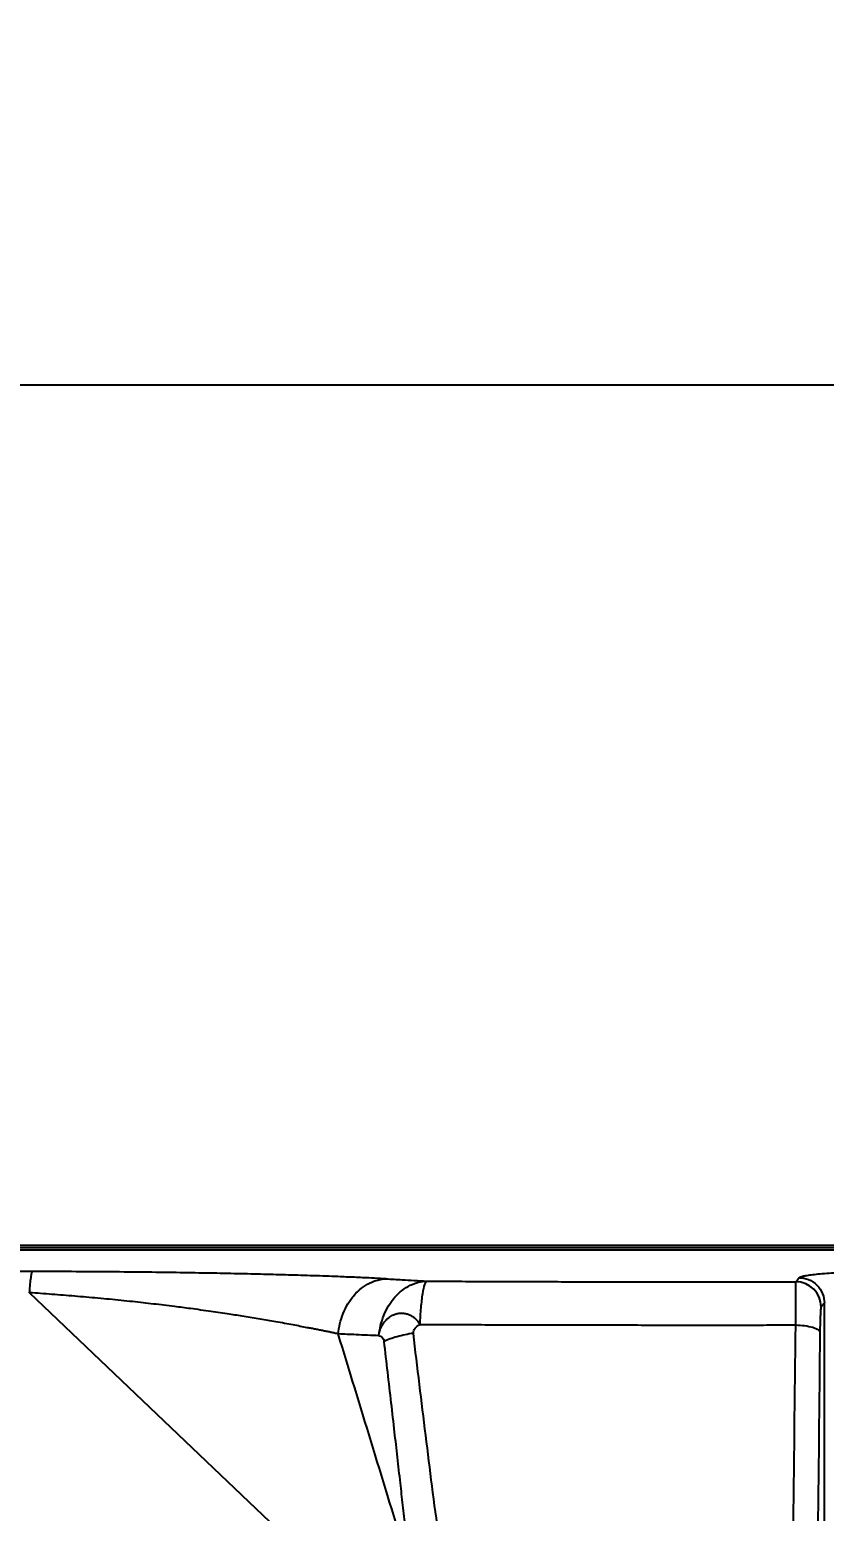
# Model space of a CAD drawing. Extents: x -4150 to 1921, y -105 to 2422.
# Drawn here: x -3815.6 to -3724.3, y 1811.4 to 1981.6 of the extents above; entities that cross this region are included whole.
import ezdxf

# ---------------------------------------------------------------- set-up
doc = ezdxf.new("R2010")
doc.units = 0
doc.header["$LTSCALE"] = 20
doc.header["$MEASUREMENT"] = 0
doc.layers.get('0').update_dxf_attribs({"linetype": 'CONTINUOUS'})
doc.layers.get('DEFPOINTS').update_dxf_attribs({"linetype": 'CONTINUOUS'})
doc.styles.get("Standard").update_dxf_attribs({"font": 'NanumGothic.ttf'})
doc.dimstyles.get("Standard").update_dxf_attribs({"dimtxt": 2.7, "dimasz": 2.5, "dimexe": 1.5, "dimexo": 1.5, "dimgap": 1.5, "dimtad": 1, "dimdec": 0, "dimlfac": 10, "dimzin": 0, "dimdsep": 46, "dimtxsty": 'Standard', "dimcen": 0, "dimclrt": 2, "dimadec": 0, "dimazin": 0, "dimtfac": 1, "dimtdec": 0, "dimtmove": 0, "dimatfit": 3, "dimfxl": 0, "dimtolj": 1, "dimtzin": 0, "dimarcsym": 0})

# ---------------------------------------------------------------- blocks, each defined once
blk = doc.blocks.new('*D59')
at = {"color": 3, "lineweight": -2}
for p, q in [((-3988.31, 1823.73), (-3988.31, 1946.81)), ((-3263.35, 1643.73), (-3263.35, 1946.81)), ((-3964.31, 1940.81), (-3287.35, 1940.81))]:
    blk.add_line(p, q, dxfattribs=at)
at = {"color": 3}
for points in [[(-3964.31, 1944.81), (-3964.31, 1936.81), (-3988.31, 1940.81)], [(-3287.35, 1944.81), (-3287.35, 1936.81), (-3263.35, 1940.81)]]:
    blk.add_solid(points, dxfattribs=at)
at = {"layer": 'DEFPOINTS', "color": 0}
for p in [(-3263.35, 1940.81), (-3988.31, 1821.93), (-3263.35, 1641.93)]:
    blk.add_point(p, dxfattribs=at)
at = {"color": 2, "insert": (-3625.83, 1965.87), "char_height": 24, "attachment_point": 5}
blk.add_mtext('\\A1;725', dxfattribs=at)

msp = doc.modelspace()

# ---------------------------------------------------------------- linework, layer by layer
for p, q in [((-3718.59, 1841.92), (-3968.31, 1841.92)), ((-3718.9, 1841.65), (-3968.04, 1841.65)), ((-3718.96, 1841.4), (-3968.04, 1841.4)), ((-3787.97, 1810.15), (-3815.63, 1836.51)), ((-3724.29, 1793.44), (-3724.29, 1835.33))]:
    msp.add_line(p, q)
msp.add_arc((-3727.57, 1834.86), 2.9, 0.1143, 89.907)
for points, knots in [([(-3815.29, 1838.95), (-3827.68, 1838.98), (-3840.06, 1839.01), (-3864.82, 1839.08), (-3877.19, 1839.12), (-3901.93, 1839.19), (-3914.29, 1839.23), (-3939, 1839.32), (-3951.35, 1839.36), (-3963.7, 1839.4)], [0, 0, 0, 0, 0.25, 0.25, 0.5, 0.5, 0.75, 0.75, 1, 1, 1, 1]), ([(-3815.63, 1836.51), (-3815.61, 1836.86), (-3815.58, 1837.2), (-3815.53, 1837.79), (-3815.5, 1838.05), (-3815.44, 1838.47), (-3815.41, 1838.64), (-3815.35, 1838.87), (-3815.32, 1838.93), (-3815.29, 1838.95)], [0, 0, 0, 0, 0.25, 0.25, 0.5, 0.5, 0.75, 0.75, 1, 1, 1, 1]), ([(-3779.25, 1838.31), (-3779.56, 1838.33), (-3780.75, 1838.38), (-3782.97, 1838.45), (-3785.82, 1838.54), (-3788.72, 1838.62), (-3791.75, 1838.69), (-3794.94, 1838.75), (-3798.39, 1838.81), (-3802.22, 1838.86), (-3806.39, 1838.9), (-3810.82, 1838.93), (-3813.8, 1838.94), (-3815.29, 1838.95)], [0, 0, 0, 0, 0.033478, 0.128084, 0.216409, 0.301927, 0.387411, 0.47709, 0.568089, 0.666033, 0.777919, 0.889002, 1, 1, 1, 1]), ([(-3727.19, 1838.23), (-3727.18, 1838.24), (-3727.17, 1838.25), (-3727.14, 1838.28), (-3727.09, 1838.3), (-3727.04, 1838.32), (-3726.99, 1838.34), (-3726.92, 1838.36), (-3726.84, 1838.39), (-3726.76, 1838.41), (-3726.55, 1838.45), (-3726.16, 1838.52), (-3725.44, 1838.62), (-3724.56, 1838.71), (-3723.72, 1838.77), (-3723.03, 1838.82), (-3722.55, 1838.85), (-3722.03, 1838.88), (-3721.5, 1838.92), (-3721.12, 1838.93), (-3720.93, 1838.94)], [0, 0, 0, 0, 0.028006, 0.055925, 0.083764, 0.11153, 0.13923, 0.166873, 0.194465, 0.222015, 0.24953, 0.37424, 0.500223, 0.626082, 0.750805, 0.800279, 0.849892, 0.899687, 0.949708, 1, 1, 1, 1]), ([(-3780.16, 1831.77), (-3780.08, 1832.54), (-3779.9, 1833.35), (-3779.44, 1834.5), (-3779.26, 1834.88), (-3778.83, 1835.58), (-3778.59, 1835.92), (-3778.07, 1836.52), (-3777.79, 1836.79), (-3777.19, 1837.26), (-3776.88, 1837.45), (-3775.92, 1837.93), (-3775.27, 1838.08), (-3774.66, 1838.1)], [0, 0, 0, 0, 0.25, 0.25, 0.375, 0.375, 0.5, 0.5, 0.625, 0.625, 0.75, 0.75, 1, 1, 1, 1]), ([(-3774.66, 1838.1), (-3775.54, 1838.14), (-3776.97, 1838.22), (-3778.61, 1838.29), (-3779.25, 1838.31)], [0, 0, 0, 0, 0.610441, 1, 1, 1, 1]), ([(-3775.49, 1831.56), (-3775.42, 1832.32), (-3775.23, 1833.13), (-3774.77, 1834.28), (-3774.58, 1834.65), (-3774.16, 1835.35), (-3773.92, 1835.68), (-3773.4, 1836.28), (-3773.11, 1836.54), (-3772.52, 1837.01), (-3772.21, 1837.2), (-3771.26, 1837.67), (-3770.61, 1837.82), (-3770, 1837.84)], [0, 0, 0, 0, 0.25, 0.25, 0.375, 0.375, 0.5, 0.5, 0.625, 0.625, 0.75, 0.75, 1, 1, 1, 1]), ([(-3774.66, 1838.1), (-3774.05, 1838.06), (-3772.5, 1837.98), (-3770.95, 1837.89), (-3770, 1837.84)], [0, 0, 0, 0, 0.3930819, 1, 1, 1, 1]), ([(-3770, 1837.84), (-3770.09, 1837.81), (-3770.17, 1837.68), (-3770.33, 1837.19), (-3770.42, 1836.83), (-3770.56, 1835.92), (-3770.62, 1835.36), (-3770.73, 1834.16), (-3770.77, 1833.51), (-3770.79, 1832.87)], [0, 0, 0, 0, 0.25, 0.25, 0.5, 0.5, 0.75, 0.75, 1, 1, 1, 1]), ([(-3770, 1837.84), (-3769.46, 1837.84), (-3768.38, 1837.83), (-3766.75, 1837.82), (-3765.13, 1837.81), (-3763.5, 1837.81), (-3761.87, 1837.8), (-3760.24, 1837.79), (-3758.61, 1837.79), (-3756.98, 1837.78), (-3755.35, 1837.78), (-3753.72, 1837.77), (-3752.08, 1837.77), (-3750.45, 1837.77), (-3748.35, 1837.76), (-3745.78, 1837.76), (-3742.74, 1837.76), (-3739.71, 1837.75), (-3736.67, 1837.75), (-3733.64, 1837.76), (-3730.6, 1837.76), (-3728.58, 1837.76), (-3727.57, 1837.76)], [0, 0, 0, 0, 0.0384796, 0.0769529, 0.1154215, 0.1538869, 0.1923504, 0.2308137, 0.269278, 0.3077449, 0.3462159, 0.3846924, 0.4231758, 0.4616677, 0.5001695, 0.5716125, 0.643027, 0.7144224, 0.785808, 0.8571933, 0.9285875, 1, 1, 1, 1]), ([(-3727.59, 1832.8), (-3727.59, 1832.88), (-3727.59, 1833.05), (-3727.59, 1833.31), (-3727.59, 1833.56), (-3727.59, 1833.81), (-3727.59, 1834.06), (-3727.59, 1834.31), (-3727.59, 1834.56), (-3727.59, 1834.81), (-3727.59, 1835.05), (-3727.59, 1835.29), (-3727.59, 1835.52), (-3727.59, 1835.74), (-3727.59, 1835.96), (-3727.58, 1836.16), (-3727.58, 1836.51), (-3727.58, 1836.97), (-3727.58, 1837.34), (-3727.57, 1837.56), (-3727.57, 1837.66), (-3727.57, 1837.73), (-3727.57, 1837.75), (-3727.57, 1837.76)], [0, 0, 0, 0, 0.030522, 0.061624, 0.093296, 0.125528, 0.158304, 0.191609, 0.225425, 0.25973, 0.294501, 0.329713, 0.365337, 0.401344, 0.437701, 0.474374, 0.511325, 0.630328, 0.773123, 0.831232, 0.888492, 0.944784, 1, 1, 1, 1]), ([(-3727.19, 1838.23), (-3726.85, 1838.23), (-3726.48, 1838.17), (-3725.77, 1837.88), (-3725.43, 1837.66), (-3724.86, 1837.1), (-3724.64, 1836.75), (-3724.36, 1836.04), (-3724.29, 1835.67), (-3724.29, 1835.33)], [0, 0, 0, 0, 0.25, 0.25, 0.5, 0.5, 0.75, 0.75, 1, 1, 1, 1]), ([(-3780.16, 1831.77), (-3780.3, 1831.8), (-3780.57, 1831.86), (-3781, 1831.95), (-3781.43, 1832.04), (-3781.87, 1832.13), (-3782.32, 1832.22), (-3782.78, 1832.31), (-3783.25, 1832.4), (-3784.09, 1832.56), (-3785.43, 1832.82), (-3786.95, 1833.1), (-3788.23, 1833.32), (-3789.44, 1833.53), (-3790.91, 1833.77), (-3792.79, 1834.06), (-3794.84, 1834.36), (-3796.95, 1834.66), (-3799.16, 1834.94), (-3801.37, 1835.21), (-3803.43, 1835.44), (-3805.12, 1835.62), (-3806.45, 1835.75), (-3807.78, 1835.87), (-3809.11, 1835.99), (-3810.44, 1836.11), (-3811.76, 1836.21), (-3813.07, 1836.32), (-3814.35, 1836.42), (-3815.21, 1836.48), (-3815.63, 1836.51)], [0, 0, 0, 0, 0.016315, 0.032662, 0.049039, 0.065443, 0.081868, 0.098314, 0.114775, 0.131249, 0.18641, 0.250974, 0.279005, 0.307206, 0.362098, 0.411636, 0.471236, 0.535976, 0.585146, 0.648685, 0.71016, 0.743534, 0.776791, 0.80985, 0.842645, 0.875107, 0.907161, 0.938722, 0.969702, 1, 1, 1, 1]), ([(-3775.49, 1831.56), (-3775.49, 1831.61), (-3775.48, 1831.71), (-3775.45, 1831.85), (-3775.41, 1832), (-3775.37, 1832.14), (-3775.33, 1832.28), (-3775.24, 1832.51), (-3775.08, 1832.81), (-3774.86, 1833.15), (-3774.61, 1833.42), (-3774.31, 1833.69), (-3773.94, 1833.92), (-3773.52, 1834.09), (-3773.1, 1834.16), (-3772.71, 1834.17), (-3772.33, 1834.1), (-3771.95, 1833.97), (-3771.6, 1833.78), (-3771.33, 1833.56), (-3771.11, 1833.34), (-3770.94, 1833.12), (-3770.84, 1832.95), (-3770.79, 1832.87)], [0, 0, 0, 0, 0.021148, 0.042129, 0.062989, 0.083776, 0.104534, 0.125308, 0.189171, 0.24978, 0.30157, 0.349771, 0.427768, 0.499854, 0.563246, 0.624811, 0.687421, 0.750076, 0.81192, 0.874364, 0.914378, 0.95605, 1, 1, 1, 1]), ([(-3724.67, 1834.87), (-3724.67, 1834.86), (-3724.68, 1834.86), (-3724.68, 1834.83), (-3724.69, 1834.8), (-3724.7, 1834.76), (-3724.7, 1834.72), (-3724.72, 1834.61), (-3724.73, 1834.41), (-3724.75, 1834.06), (-3724.77, 1833.61), (-3724.78, 1833.15), (-3724.79, 1832.72), (-3724.8, 1832.35), (-3724.8, 1832.09), (-3724.8, 1831.96)], [0, 0, 0, 0, 0.038014, 0.075855, 0.113604, 0.151343, 0.189155, 0.227122, 0.358072, 0.489091, 0.622865, 0.756679, 0.83787, 0.918703, 1, 1, 1, 1]), ([(-3775.49, 1831.56), (-3776.36, 1831.6), (-3777.92, 1831.67), (-3779.47, 1831.74), (-3780.16, 1831.77)], [0, 0, 0, 0, 0.558894, 1, 1, 1, 1]), ([(-3771.53, 1831.84), (-3772.16, 1831.75), (-3772.8, 1831.62), (-3773.97, 1831.29), (-3774.48, 1831.1), (-3774.88, 1830.9)], [0, 0, 0, 0, 0.5, 0.5, 1, 1, 1, 1]), ([(-3768.57, 1808.44), (-3768.86, 1810.37), (-3769.12, 1812.32), (-3769.62, 1816.21), (-3769.86, 1818.17), (-3770.59, 1824.02), (-3771.06, 1827.93), (-3771.53, 1831.84)], [0, 0, 0, 0, 0.25, 0.25, 0.5, 0.5, 1, 1, 1, 1]), ([(-3770.79, 1832.87), (-3770.24, 1832.86), (-3769.12, 1832.86), (-3767.45, 1832.85), (-3765.78, 1832.84), (-3764.11, 1832.84), (-3762.44, 1832.83), (-3760.77, 1832.83), (-3759.1, 1832.82), (-3757.43, 1832.82), (-3755.76, 1832.81), (-3754.1, 1832.81), (-3752.43, 1832.81), (-3750.77, 1832.8), (-3749.1, 1832.8), (-3747.44, 1832.8), (-3745.78, 1832.8), (-3744.12, 1832.79), (-3742.46, 1832.79), (-3740.8, 1832.79), (-3739.14, 1832.79), (-3737.49, 1832.79), (-3735.84, 1832.79), (-3734.18, 1832.79), (-3732.53, 1832.79), (-3730.89, 1832.8), (-3729.24, 1832.8), (-3728.14, 1832.8), (-3727.59, 1832.8)], [0, 0, 0, 0, 0.038885, 0.077737, 0.116555, 0.155338, 0.194089, 0.232805, 0.271487, 0.310136, 0.34875, 0.387331, 0.425878, 0.464391, 0.50287, 0.541315, 0.579726, 0.618103, 0.656446, 0.694755, 0.73303, 0.771271, 0.809478, 0.847651, 0.885789, 0.923894, 0.961964, 1, 1, 1, 1]), ([(-3727.59, 1832.8), (-3727.26, 1832.79), (-3726.9, 1832.77), (-3726.22, 1832.68), (-3725.9, 1832.61), (-3725.37, 1832.45), (-3725.16, 1832.35), (-3724.88, 1832.16), (-3724.81, 1832.05), (-3724.8, 1831.96)], [0, 0, 0, 0, 0.25, 0.25, 0.5, 0.5, 0.75, 0.75, 1, 1, 1, 1]), ([(-3772.19, 1807.29), (-3772.23, 1807.67), (-3772.32, 1808.44), (-3772.45, 1809.61), (-3772.59, 1810.84), (-3772.78, 1812.52), (-3773.03, 1814.78), (-3773.35, 1817.58), (-3773.7, 1820.65), (-3774.21, 1825.08), (-3774.61, 1828.55), (-3774.88, 1830.9)], [0, 0, 0, 0, 0.047218, 0.097891, 0.148151, 0.202951, 0.309829, 0.435654, 0.558754, 0.70046, 1, 1, 1, 1])]:
    msp.add_open_spline(points, degree=3, knots=knots)
for points in [[(-3727.57, 1837.76), (-3727.44, 1837.92), (-3727.32, 1838.08), (-3727.19, 1838.23)], [(-3724.67, 1834.87), (-3724.54, 1835.03), (-3724.42, 1835.18), (-3724.29, 1835.33)], [(-3772.6, 1807.05), (-3775.12, 1815.29), (-3777.64, 1823.53), (-3780.16, 1831.77)], [(-3771.53, 1831.84), (-3771.58, 1832.26), (-3771.18, 1832.66), (-3770.79, 1832.87)], [(-3727.86, 1808.43), (-3727.77, 1816.56), (-3727.68, 1824.68), (-3727.59, 1832.8)], [(-3724.8, 1831.96), (-3724.89, 1823.84), (-3724.97, 1815.72), (-3725.06, 1807.59)], [(-3775.49, 1831.56), (-3775.22, 1831.53), (-3774.92, 1831.31), (-3774.88, 1830.9)]]:
    msp.add_open_spline(points, degree=3)

# ---------------------------------------------------------------- dimensions: what is measured, and where the dimension line sits
dim = msp.add_linear_dim(base=(-3263.35, 1940.81), p1=(-3988.31, 1821.93), p2=(-3263.35, 1641.93), angle=180, dimstyle='Standard', override={"dimscale": 1.2, "dimtxt": 20, "dimasz": 20, "dimexe": 5, "dimgap": 10, "dimtih": 1, "dimtoh": 1, "dimlfac": 1, "dimzin": 12, "dimclrd": 3, "dimclre": 3, "dimazin": 2, "dimarcsym": 1})
dim.commit()
dim.dimension.update_dxf_attribs({"geometry": '*D59', "text_midpoint": (-3625.83, 1965.87)})

doc.saveas('drawing.dxf')
